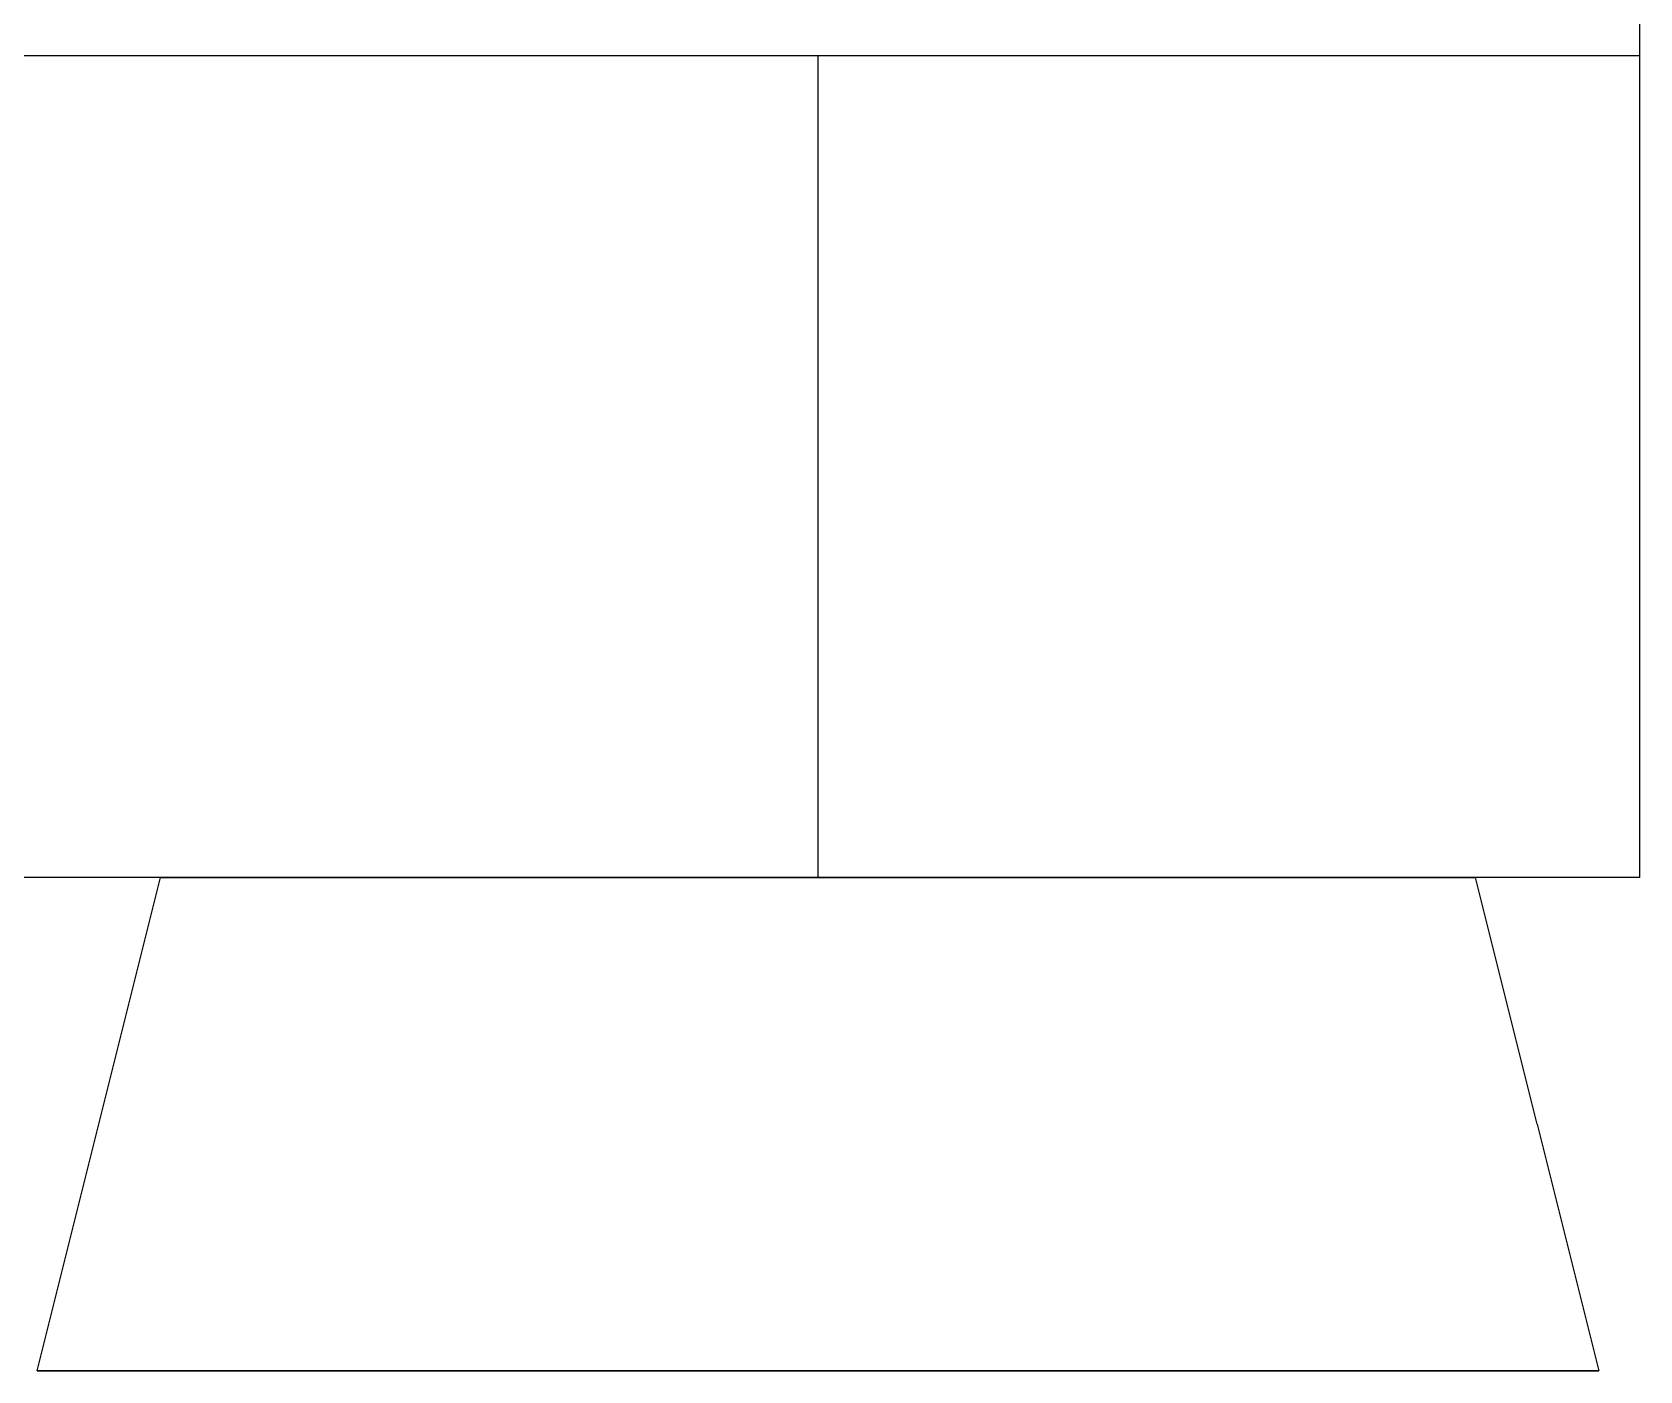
# Model space of a CAD drawing. Header units: millimetres. Extents: x -1355 to 669, y -1138 to 733.
# Drawn here: x -716.32 to -677.2, y -32 to 0.57 of the extents above; entities that cross this region are included whole.
import ezdxf

# ---------------------------------------------------------------- set-up
doc = ezdxf.new("R2010")
doc.units = ezdxf.units.MM
doc.layers.add('HIDDEN', color=8, linetype='Continuous')
doc.layers.add('VISIBLE', color=7, linetype='Continuous')

msp = doc.modelspace()

# ---------------------------------------------------------------- linework, layer by layer
at = {"layer": 'HIDDEN'}
for points in [[(-677.198, 0), (-677.198, 5)], [(-677.198, 0), (-1177.198, 0)], [(-697.198, 0), (-1157.198, 0)], [(-697.198, 0), (-1157.198, 0)], [(-697.198, 0), (-1157.198, 0)], [(-697.198, 0), (-1157.198, 0)], [(-697.198, 0), (-1157.198, 0)], [(-677.198, 0), (-697.198, 0)], [(-697.198, -20), (-697.198, 0)], [(-697.198, -20), (-697.198, 0)], [(-697.198, -20), (-697.198, 0)], [(-697.198, -20), (-697.198, 0)], [(-697.198, -20), (-697.198, 0)], [(-697.198, -20), (-697.198, 0)], [(-677.198, -20), (-677.198, 0)], [(-697.198, -20), (-1157.198, -20)], [(-697.198, -20), (-1157.198, -20)], [(-697.198, -20), (-1157.198, -20)], [(-697.198, -20), (-1157.198, -20)], [(-697.198, -20), (-1157.198, -20)], [(-714.698, -26), (-713.198, -20)], [(-712.733, -20), (-713.198, -20)], [(-713.198, -20), (-712.733, -20)], [(-712.733, -20), (-713.198, -20)], [(-713.198, -20), (-712.733, -20)], [(-711.366, -20), (-712.733, -20)], [(-712.733, -20), (-711.366, -20)], [(-711.366, -20), (-712.733, -20)], [(-712.733, -20), (-711.366, -20)], [(-709.175, -20), (-711.366, -20)], [(-711.366, -20), (-709.175, -20)], [(-709.175, -20), (-711.366, -20)], [(-711.366, -20), (-709.175, -20)], [(-706.287, -20), (-709.175, -20)], [(-709.175, -20), (-706.287, -20)], [(-706.287, -20), (-709.175, -20)], [(-709.175, -20), (-706.287, -20)], [(-702.872, -20), (-706.287, -20)], [(-706.287, -20), (-702.872, -20)], [(-702.872, -20), (-706.287, -20)], [(-706.287, -20), (-702.872, -20)], [(-699.127, -20), (-702.872, -20)], [(-702.872, -20), (-699.127, -20)], [(-699.127, -20), (-702.872, -20)], [(-702.872, -20), (-699.127, -20)], [(-695.27, -20), (-699.127, -20)], [(-699.127, -20), (-695.27, -20)], [(-695.27, -20), (-699.127, -20)], [(-699.127, -20), (-695.27, -20)], [(-677.198, -20), (-697.198, -20)], [(-691.525, -20), (-695.27, -20)], [(-695.27, -20), (-691.525, -20)], [(-691.525, -20), (-695.27, -20)], [(-695.27, -20), (-691.525, -20)], [(-688.109, -20), (-691.525, -20)], [(-691.525, -20), (-688.109, -20)], [(-688.109, -20), (-691.525, -20)], [(-691.525, -20), (-688.109, -20)], [(-685.222, -20), (-688.109, -20)], [(-688.109, -20), (-685.222, -20)], [(-685.222, -20), (-688.109, -20)], [(-688.109, -20), (-685.222, -20)], [(-683.031, -20), (-685.222, -20)], [(-685.222, -20), (-683.031, -20)], [(-683.031, -20), (-685.222, -20)], [(-685.222, -20), (-683.031, -20)], [(-681.663, -20), (-683.031, -20)], [(-683.031, -20), (-681.663, -20)], [(-681.663, -20), (-683.031, -20)], [(-683.031, -20), (-681.663, -20)], [(-681.198, -20), (-681.663, -20)], [(-681.663, -20), (-681.198, -20)], [(-681.198, -20), (-681.663, -20)], [(-681.663, -20), (-681.198, -20)], [(-716.198, -32), (-714.698, -26)], [(-715.646, -32), (-716.198, -32)], [(-716.198, -32), (-715.646, -32)], [(-715.646, -32), (-716.198, -32)], [(-714.022, -32), (-715.646, -32)], [(-715.646, -32), (-714.022, -32)], [(-714.022, -32), (-715.646, -32)], [(-711.42, -32), (-714.022, -32)], [(-714.022, -32), (-711.42, -32)], [(-711.42, -32), (-714.022, -32)], [(-707.992, -32), (-711.42, -32)], [(-711.42, -32), (-707.992, -32)], [(-707.992, -32), (-711.42, -32)], [(-703.936, -32), (-707.992, -32)], [(-707.992, -32), (-703.936, -32)], [(-703.936, -32), (-707.992, -32)], [(-699.489, -32), (-703.936, -32)], [(-703.936, -32), (-699.489, -32)], [(-699.489, -32), (-703.936, -32)], [(-694.908, -32), (-699.489, -32)], [(-699.489, -32), (-694.908, -32)], [(-694.908, -32), (-699.489, -32)], [(-690.461, -32), (-694.908, -32)], [(-694.908, -32), (-690.461, -32)], [(-690.461, -32), (-694.908, -32)], [(-686.405, -32), (-690.461, -32)], [(-690.461, -32), (-686.405, -32)], [(-686.405, -32), (-690.461, -32)], [(-682.977, -32), (-686.405, -32)], [(-686.405, -32), (-682.977, -32)], [(-682.977, -32), (-686.405, -32)], [(-680.375, -32), (-682.977, -32)], [(-682.977, -32), (-680.375, -32)], [(-680.375, -32), (-682.977, -32)], [(-678.751, -32), (-680.375, -32)], [(-680.375, -32), (-678.751, -32)], [(-678.751, -32), (-680.375, -32)], [(-678.198, -32), (-678.751, -32)], [(-678.751, -32), (-678.198, -32)], [(-678.198, -32), (-678.751, -32)]]:
    msp.add_lwpolyline(points, dxfattribs=at)
at = {"layer": 'VISIBLE'}
for points in [[(-677.198, 0), (-677.198, 5)], [(-677.198, 0), (-1177.198, 0)], [(-697.198, 0), (-1157.198, 0)], [(-677.198, 0), (-697.198, 0)], [(-697.198, -20), (-697.198, 0)], [(-697.198, -20), (-697.198, 0)], [(-677.198, -20), (-677.198, 0)], [(-697.198, -20), (-1157.198, -20)], [(-714.698, -26), (-713.198, -20)], [(-677.198, -20), (-697.198, -20)], [(-679.698, -26), (-681.198, -20)], [(-716.198, -32), (-714.698, -26)], [(-679.698, -26), (-678.198, -32)], [(-716.198, -32), (-715.646, -32)], [(-715.646, -32), (-714.022, -32)], [(-714.022, -32), (-711.42, -32)], [(-711.42, -32), (-707.992, -32)], [(-707.992, -32), (-703.936, -32)], [(-703.936, -32), (-699.489, -32)], [(-699.489, -32), (-694.908, -32)], [(-694.908, -32), (-690.461, -32)], [(-690.461, -32), (-686.405, -32)], [(-686.405, -32), (-682.977, -32)], [(-682.977, -32), (-680.375, -32)], [(-680.375, -32), (-678.751, -32)], [(-678.751, -32), (-678.198, -32)]]:
    msp.add_lwpolyline(points, dxfattribs=at)

doc.saveas('drawing.dxf')
